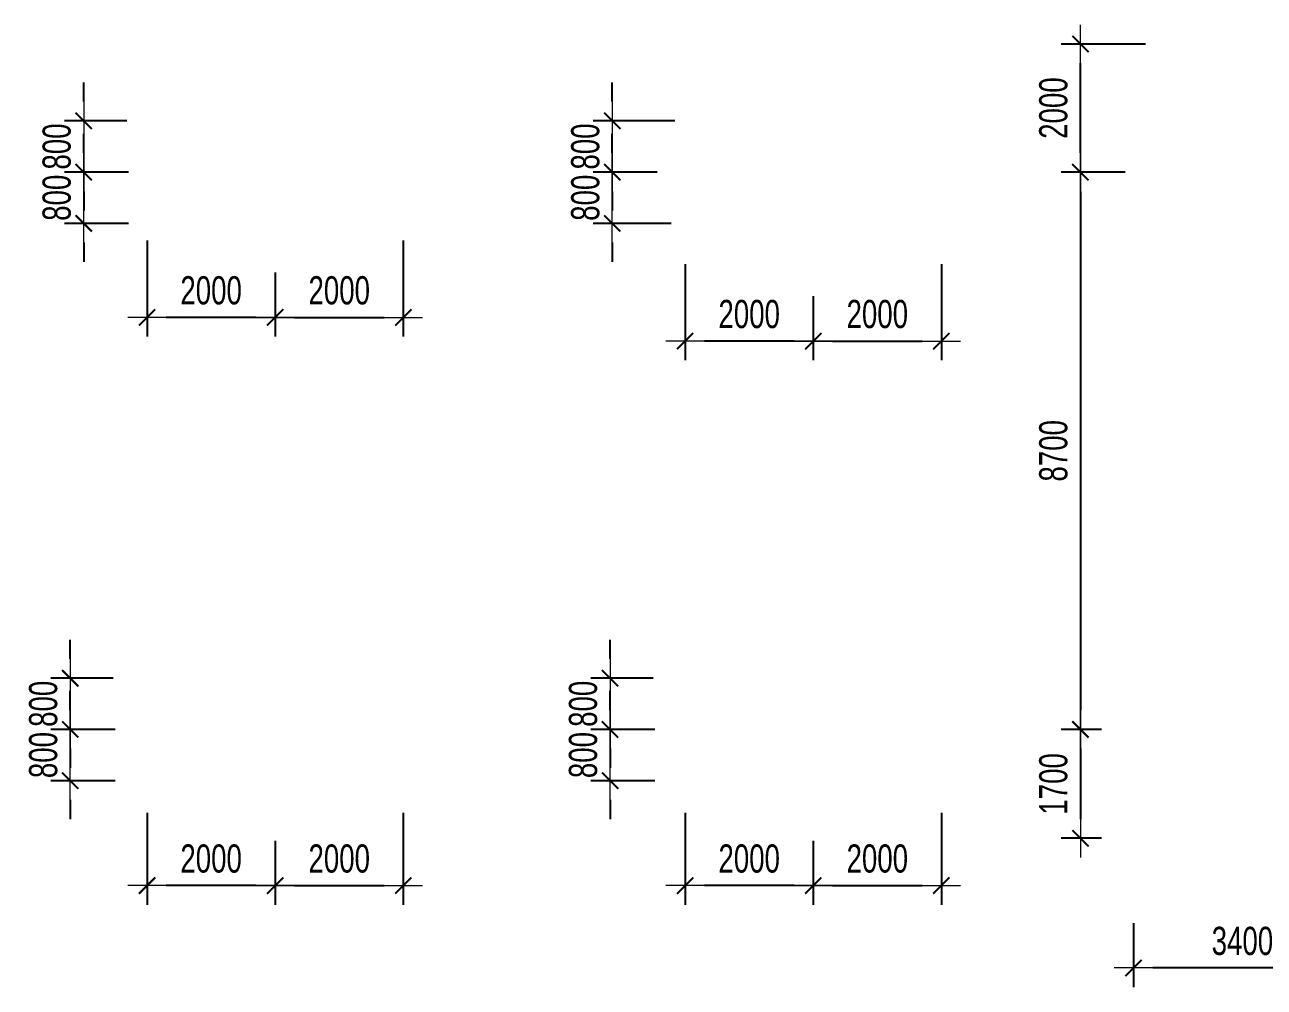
# Model space of a CAD drawing. Header units: millimetres. Extents: x -259680 to 389590, y -106473 to 139263.
# Drawn here: x 101891 to 121240, y 51976 to 67000 of the extents above; entities that cross this region are included whole.
import ezdxf

# ---------------------------------------------------------------- set-up
doc = ezdxf.new("R2010")
doc.units = ezdxf.units.MM
doc.layers.get('Defpoints').update_dxf_attribs({"color": 151, "lineweight": 9})
doc.layers.add('NDC_S_DIM', color=1, linetype='Continuous', lineweight=15)
doc.styles.add('NDC_DIM', font='', dxfattribs={"width": 0.75})
doc.styles.get('NDC_DIM').set_extended_font_data('Dotum')
doc.dimstyles.new('NDC_dim_200', dxfattribs={"dimscale": 200, "dimtxt": 2.2, "dimasz": 1.5, "dimexe": 1.5, "dimexo": 2.5, "dimgap": 1, "dimtad": 1, "dimdec": 0, "dimzin": 0, "dimdsep": 46, "dimtxsty": 'NDC_DIM', "dimblk": 'DIMMARK', "dimcen": 0.09, "dimdle": 1.2, "dimclrd": 1, "dimclre": 1, "dimclrt": 3, "dimadec": 0, "dimazin": 0, "dimtfac": 1, "dimtdec": 0, "dimtix": 1, "dimtofl": 0, "dimtmove": 0, "dimatfit": 3, "dimfxl": 6, "dimfxlon": 1, "dimtolj": 1, "dimtzin": 0, "dimarcsym": 0})

# ---------------------------------------------------------------- blocks, each defined once
blk = doc.blocks.new('DIMMARK')
at = {"layer": 'NDC_S_DIM', "color": 1}
blk.add_line((-1.5, 0), (1, 0), dxfattribs=at)
at = {"layer": 'NDC_S_DIM', "color": 2, "const_width": 0.1}
blk.add_lwpolyline([(-0.424, -0.424), (0.424, 0.424)], dxfattribs=at)
blk = doc.blocks.new('*D672')
at = {"layer": 'Defpoints', "color": 0, "ltscale": 100, "transparency": 16777216}
for p in [(107800, 55200), (105800, 54762), (107800, 53562)]:
    blk.add_point(p, dxfattribs=at)
at = {"layer": 'NDC_S_DIM', "color": 1, "lineweight": -2, "ltscale": 100, "transparency": 16777216}
for p, q in [((107800, 54700), (107800, 53262)), ((105800, 54262), (105800, 53262)), ((106100, 53562), (107500, 53562))]:
    blk.add_line(p, q, dxfattribs=at)
at = {"layer": 'NDC_S_DIM', "color": 1, "lineweight": -2, "ltscale": 100, "transparency": 16777216, "xscale": 300, "yscale": 300, "zscale": 300, "rotation": 180}
blk.add_blockref('DIMMARK', (105800, 53562), dxfattribs=at)
at = {"layer": 'NDC_S_DIM', "color": 1, "lineweight": -2, "ltscale": 100, "transparency": 16777216, "xscale": 300, "yscale": 300, "zscale": 300}
blk.add_blockref('DIMMARK', (107800, 53562), dxfattribs=at)
at = {"layer": 'NDC_S_DIM', "color": 3, "ltscale": 100, "transparency": 16777216, "insert": (106800, 53982), "char_height": 440, "attachment_point": 5, "style": 'NDC_DIM'}
blk.add_mtext('\\A1;2000', dxfattribs=at)
blk = doc.blocks.new('*D673')
at = {"layer": 'Defpoints', "color": 0, "ltscale": 100, "transparency": 16777216}
for p in [(103800, 55200), (105800, 54762), (103800, 53562)]:
    blk.add_point(p, dxfattribs=at)
at = {"layer": 'NDC_S_DIM', "color": 1, "lineweight": -2, "ltscale": 100, "transparency": 16777216}
for p, q in [((103800, 54700), (103800, 53262)), ((105800, 54262), (105800, 53262)), ((105500, 53562), (104100, 53562))]:
    blk.add_line(p, q, dxfattribs=at)
at = {"layer": 'NDC_S_DIM', "color": 1, "lineweight": -2, "ltscale": 100, "transparency": 16777216, "xscale": 300, "yscale": 300, "zscale": 300, "rotation": 180}
blk.add_blockref('DIMMARK', (103800, 53562), dxfattribs=at)
at = {"layer": 'NDC_S_DIM', "color": 1, "lineweight": -2, "ltscale": 100, "transparency": 16777216, "xscale": 300, "yscale": 300, "zscale": 300}
blk.add_blockref('DIMMARK', (105800, 53562), dxfattribs=at)
at = {"layer": 'NDC_S_DIM', "color": 3, "ltscale": 100, "transparency": 16777216, "insert": (104800, 53982), "char_height": 440, "attachment_point": 5, "style": 'NDC_DIM'}
blk.add_mtext('\\A1;2000', dxfattribs=at)
blk = doc.blocks.new('*D674')
at = {"layer": 'Defpoints', "color": 0, "ltscale": 100, "transparency": 16777216}
for p in [(103800, 56000), (102600, 55200), (103800, 55200)]:
    blk.add_point(p, dxfattribs=at)
at = {"layer": 'NDC_S_DIM', "color": 1, "lineweight": -2, "ltscale": 100, "transparency": 16777216}
for p, q in [((102600, 56300), (102600, 56600)), ((103300, 56000), (102300, 56000)), ((103300, 55200), (102300, 55200)), ((102600, 54900), (102600, 54600))]:
    blk.add_line(p, q, dxfattribs=at)
at = {"layer": 'NDC_S_DIM', "color": 1, "lineweight": -2, "ltscale": 100, "transparency": 16777216, "xscale": 300, "yscale": 300, "zscale": 300}
for p, rotation in [((102600, 56000), 270), ((102600, 55200), 90)]:
    blk.add_blockref('DIMMARK', p, dxfattribs=dict(at, rotation=rotation))
at = {"layer": 'NDC_S_DIM', "color": 3, "ltscale": 100, "transparency": 16777216, "insert": (102180, 55600), "char_height": 440, "attachment_point": 5, "rotation": 90, "style": 'NDC_DIM'}
blk.add_mtext('\\A1;800', dxfattribs=at)
blk = doc.blocks.new('*D675')
at = {"layer": 'Defpoints', "color": 0, "ltscale": 100, "transparency": 16777216}
for p in [(102600, 56800), (103772, 56800), (103800, 56000)]:
    blk.add_point(p, dxfattribs=at)
at = {"layer": 'NDC_S_DIM', "color": 1, "lineweight": -2, "ltscale": 100, "transparency": 16777216}
for p, q in [((102600, 57100), (102600, 57400)), ((103272, 56800), (102300, 56800)), ((103300, 56000), (102300, 56000)), ((102600, 55700), (102600, 55400))]:
    blk.add_line(p, q, dxfattribs=at)
at = {"layer": 'NDC_S_DIM', "color": 1, "lineweight": -2, "ltscale": 100, "transparency": 16777216, "xscale": 300, "yscale": 300, "zscale": 300}
for p, rotation in [((102600, 56800), 270), ((102600, 56000), 90)]:
    blk.add_blockref('DIMMARK', p, dxfattribs=dict(at, rotation=rotation))
at = {"layer": 'NDC_S_DIM', "color": 3, "ltscale": 100, "transparency": 16777216, "insert": (102180, 56400), "char_height": 440, "attachment_point": 5, "rotation": 90, "style": 'NDC_DIM'}
blk.add_mtext('\\A1;800', dxfattribs=at)
blk = doc.blocks.new('*D676')
at = {"layer": 'Defpoints', "color": 0, "ltscale": 100, "transparency": 16777216}
for p in [(116200, 55200), (114200, 54762), (116200, 53562)]:
    blk.add_point(p, dxfattribs=at)
at = {"layer": 'NDC_S_DIM', "color": 1, "lineweight": -2, "ltscale": 100, "transparency": 16777216}
for p, q in [((116200, 54700), (116200, 53262)), ((114200, 54262), (114200, 53262)), ((114500, 53562), (115900, 53562))]:
    blk.add_line(p, q, dxfattribs=at)
at = {"layer": 'NDC_S_DIM', "color": 1, "lineweight": -2, "ltscale": 100, "transparency": 16777216, "xscale": 300, "yscale": 300, "zscale": 300, "rotation": 180}
blk.add_blockref('DIMMARK', (114200, 53562), dxfattribs=at)
at = {"layer": 'NDC_S_DIM', "color": 1, "lineweight": -2, "ltscale": 100, "transparency": 16777216, "xscale": 300, "yscale": 300, "zscale": 300}
blk.add_blockref('DIMMARK', (116200, 53562), dxfattribs=at)
at = {"layer": 'NDC_S_DIM', "color": 3, "ltscale": 100, "transparency": 16777216, "insert": (115200, 53982), "char_height": 440, "attachment_point": 5, "style": 'NDC_DIM'}
blk.add_mtext('\\A1;2000', dxfattribs=at)
blk = doc.blocks.new('*D659')
at = {"layer": 'Defpoints', "color": 0, "ltscale": 100, "transparency": 16777216}
for p in [(112200, 55200), (114200, 54762), (112200, 53562)]:
    blk.add_point(p, dxfattribs=at)
at = {"layer": 'NDC_S_DIM', "color": 1, "lineweight": -2, "ltscale": 100, "transparency": 16777216}
for p, q in [((112200, 54700), (112200, 53262)), ((114200, 54262), (114200, 53262)), ((113900, 53562), (112500, 53562))]:
    blk.add_line(p, q, dxfattribs=at)
at = {"layer": 'NDC_S_DIM', "color": 1, "lineweight": -2, "ltscale": 100, "transparency": 16777216, "xscale": 300, "yscale": 300, "zscale": 300, "rotation": 180}
blk.add_blockref('DIMMARK', (112200, 53562), dxfattribs=at)
at = {"layer": 'NDC_S_DIM', "color": 1, "lineweight": -2, "ltscale": 100, "transparency": 16777216, "xscale": 300, "yscale": 300, "zscale": 300}
blk.add_blockref('DIMMARK', (114200, 53562), dxfattribs=at)
at = {"layer": 'NDC_S_DIM', "color": 3, "ltscale": 100, "transparency": 16777216, "insert": (113200, 53982), "char_height": 440, "attachment_point": 5, "style": 'NDC_DIM'}
blk.add_mtext('\\A1;2000', dxfattribs=at)
blk = doc.blocks.new('*D660')
at = {"layer": 'Defpoints', "color": 0, "ltscale": 100, "transparency": 16777216}
for p in [(112228, 56000), (111028, 55200), (112228, 55200)]:
    blk.add_point(p, dxfattribs=at)
at = {"layer": 'NDC_S_DIM', "color": 1, "lineweight": -2, "ltscale": 100, "transparency": 16777216}
for p, q in [((111028, 56300), (111028, 56600)), ((111728, 56000), (110728, 56000)), ((111728, 55200), (110728, 55200)), ((111028, 54900), (111028, 54600))]:
    blk.add_line(p, q, dxfattribs=at)
at = {"layer": 'NDC_S_DIM', "color": 1, "lineweight": -2, "ltscale": 100, "transparency": 16777216, "xscale": 300, "yscale": 300, "zscale": 300}
for p, rotation in [((111028, 56000), 270), ((111028, 55200), 90)]:
    blk.add_blockref('DIMMARK', p, dxfattribs=dict(at, rotation=rotation))
at = {"layer": 'NDC_S_DIM', "color": 3, "ltscale": 100, "transparency": 16777216, "insert": (110608, 55600), "char_height": 440, "attachment_point": 5, "rotation": 90, "style": 'NDC_DIM'}
blk.add_mtext('\\A1;800', dxfattribs=at)
blk = doc.blocks.new('*D661')
at = {"layer": 'Defpoints', "color": 0, "ltscale": 100, "transparency": 16777216}
for p in [(111028, 56800), (112200, 56800), (112228, 56000)]:
    blk.add_point(p, dxfattribs=at)
at = {"layer": 'NDC_S_DIM', "color": 1, "lineweight": -2, "ltscale": 100, "transparency": 16777216}
for p, q in [((111028, 57100), (111028, 57400)), ((111700, 56800), (110728, 56800)), ((111728, 56000), (110728, 56000)), ((111028, 55700), (111028, 55400))]:
    blk.add_line(p, q, dxfattribs=at)
at = {"layer": 'NDC_S_DIM', "color": 1, "lineweight": -2, "ltscale": 100, "transparency": 16777216, "xscale": 300, "yscale": 300, "zscale": 300}
for p, rotation in [((111028, 56800), 270), ((111028, 56000), 90)]:
    blk.add_blockref('DIMMARK', p, dxfattribs=dict(at, rotation=rotation))
at = {"layer": 'NDC_S_DIM', "color": 3, "ltscale": 100, "transparency": 16777216, "insert": (110608, 56400), "char_height": 440, "attachment_point": 5, "rotation": 90, "style": 'NDC_DIM'}
blk.add_mtext('\\A1;800', dxfattribs=at)
blk = doc.blocks.new('*D499')
at = {"layer": 'Defpoints', "color": 0, "ltscale": 100, "transparency": 16777216}
for p in [(107800, 64750), (105800, 63632), (107800, 62432)]:
    blk.add_point(p, dxfattribs=at)
at = {"layer": 'NDC_S_DIM', "color": 1, "lineweight": -2, "ltscale": 100, "transparency": 16777216}
for p, q in [((107800, 63632), (107800, 62132)), ((105800, 63132), (105800, 62132)), ((106100, 62432), (107500, 62432))]:
    blk.add_line(p, q, dxfattribs=at)
at = {"layer": 'NDC_S_DIM', "color": 1, "lineweight": -2, "ltscale": 100, "transparency": 16777216, "xscale": 300, "yscale": 300, "zscale": 300, "rotation": 180}
blk.add_blockref('DIMMARK', (105800, 62432), dxfattribs=at)
at = {"layer": 'NDC_S_DIM', "color": 1, "lineweight": -2, "ltscale": 100, "transparency": 16777216, "xscale": 300, "yscale": 300, "zscale": 300}
blk.add_blockref('DIMMARK', (107800, 62432), dxfattribs=at)
at = {"layer": 'NDC_S_DIM', "color": 3, "ltscale": 100, "transparency": 16777216, "insert": (106800, 62852), "char_height": 440, "attachment_point": 5, "style": 'NDC_DIM'}
blk.add_mtext('\\A1;2000', dxfattribs=at)
blk = doc.blocks.new('*D500')
at = {"layer": 'Defpoints', "color": 0, "ltscale": 100, "transparency": 16777216}
for p in [(103800, 64520), (105800, 63632), (103800, 62432)]:
    blk.add_point(p, dxfattribs=at)
at = {"layer": 'NDC_S_DIM', "color": 1, "lineweight": -2, "ltscale": 100, "transparency": 16777216}
for p, q in [((103800, 63632), (103800, 62132)), ((105800, 63132), (105800, 62132)), ((105500, 62432), (104100, 62432))]:
    blk.add_line(p, q, dxfattribs=at)
at = {"layer": 'NDC_S_DIM', "color": 1, "lineweight": -2, "ltscale": 100, "transparency": 16777216, "xscale": 300, "yscale": 300, "zscale": 300, "rotation": 180}
blk.add_blockref('DIMMARK', (103800, 62432), dxfattribs=at)
at = {"layer": 'NDC_S_DIM', "color": 1, "lineweight": -2, "ltscale": 100, "transparency": 16777216, "xscale": 300, "yscale": 300, "zscale": 300}
blk.add_blockref('DIMMARK', (105800, 62432), dxfattribs=at)
at = {"layer": 'NDC_S_DIM', "color": 3, "ltscale": 100, "transparency": 16777216, "insert": (104800, 62852), "char_height": 440, "attachment_point": 5, "style": 'NDC_DIM'}
blk.add_mtext('\\A1;2000', dxfattribs=at)
blk = doc.blocks.new('*D501')
at = {"layer": 'Defpoints', "color": 0, "ltscale": 100, "transparency": 16777216}
for p in [(104011, 64700), (102811, 63900), (104011, 63900)]:
    blk.add_point(p, dxfattribs=at)
at = {"layer": 'NDC_S_DIM', "color": 1, "lineweight": -2, "ltscale": 100, "transparency": 16777216}
for p, q in [((102811, 65000), (102811, 65300)), ((103511, 64700), (102511, 64700)), ((103511, 63900), (102511, 63900)), ((102811, 63600), (102811, 63300))]:
    blk.add_line(p, q, dxfattribs=at)
at = {"layer": 'NDC_S_DIM', "color": 1, "lineweight": -2, "ltscale": 100, "transparency": 16777216, "xscale": 300, "yscale": 300, "zscale": 300}
for p, rotation in [((102811, 64700), 270), ((102811, 63900), 90)]:
    blk.add_blockref('DIMMARK', p, dxfattribs=dict(at, rotation=rotation))
at = {"layer": 'NDC_S_DIM', "color": 3, "ltscale": 100, "transparency": 16777216, "insert": (102391, 64300), "char_height": 440, "attachment_point": 5, "rotation": 90, "style": 'NDC_DIM'}
blk.add_mtext('\\A1;800', dxfattribs=at)
blk = doc.blocks.new('*D502')
at = {"layer": 'Defpoints', "color": 0, "ltscale": 100, "transparency": 16777216}
for p in [(102811, 65500), (103982, 65500), (104011, 64700)]:
    blk.add_point(p, dxfattribs=at)
at = {"layer": 'NDC_S_DIM', "color": 1, "lineweight": -2, "ltscale": 100, "transparency": 16777216}
for p, q in [((102811, 65800), (102811, 66100)), ((103482, 65500), (102511, 65500)), ((103511, 64700), (102511, 64700)), ((102811, 64400), (102811, 64100))]:
    blk.add_line(p, q, dxfattribs=at)
at = {"layer": 'NDC_S_DIM', "color": 1, "lineweight": -2, "ltscale": 100, "transparency": 16777216, "xscale": 300, "yscale": 300, "zscale": 300}
for p, rotation in [((102811, 65500), 270), ((102811, 64700), 90)]:
    blk.add_blockref('DIMMARK', p, dxfattribs=dict(at, rotation=rotation))
at = {"layer": 'NDC_S_DIM', "color": 3, "ltscale": 100, "transparency": 16777216, "insert": (102391, 65100), "char_height": 440, "attachment_point": 5, "rotation": 90, "style": 'NDC_DIM'}
blk.add_mtext('\\A1;800', dxfattribs=at)
blk = doc.blocks.new('*D503')
at = {"layer": 'Defpoints', "color": 0, "ltscale": 100, "transparency": 16777216}
for p in [(116200, 64340), (114200, 63262), (116200, 62062)]:
    blk.add_point(p, dxfattribs=at)
at = {"layer": 'NDC_S_DIM', "color": 1, "lineweight": -2, "ltscale": 100, "transparency": 16777216}
for p, q in [((116200, 63262), (116200, 61762)), ((114200, 62762), (114200, 61762)), ((114500, 62062), (115900, 62062))]:
    blk.add_line(p, q, dxfattribs=at)
at = {"layer": 'NDC_S_DIM', "color": 1, "lineweight": -2, "ltscale": 100, "transparency": 16777216, "xscale": 300, "yscale": 300, "zscale": 300, "rotation": 180}
blk.add_blockref('DIMMARK', (114200, 62062), dxfattribs=at)
at = {"layer": 'NDC_S_DIM', "color": 1, "lineweight": -2, "ltscale": 100, "transparency": 16777216, "xscale": 300, "yscale": 300, "zscale": 300}
blk.add_blockref('DIMMARK', (116200, 62062), dxfattribs=at)
at = {"layer": 'NDC_S_DIM', "color": 3, "ltscale": 100, "transparency": 16777216, "insert": (115200, 62482), "char_height": 440, "attachment_point": 5, "style": 'NDC_DIM'}
blk.add_mtext('\\A1;2000', dxfattribs=at)
blk = doc.blocks.new('*D504')
at = {"layer": 'Defpoints', "color": 0, "ltscale": 100, "transparency": 16777216}
for p in [(112200, 64390), (114200, 63262), (112200, 62062)]:
    blk.add_point(p, dxfattribs=at)
at = {"layer": 'NDC_S_DIM', "color": 1, "lineweight": -2, "ltscale": 100, "transparency": 16777216}
for p, q in [((112200, 63262), (112200, 61762)), ((114200, 62762), (114200, 61762)), ((113900, 62062), (112500, 62062))]:
    blk.add_line(p, q, dxfattribs=at)
at = {"layer": 'NDC_S_DIM', "color": 1, "lineweight": -2, "ltscale": 100, "transparency": 16777216, "xscale": 300, "yscale": 300, "zscale": 300, "rotation": 180}
blk.add_blockref('DIMMARK', (112200, 62062), dxfattribs=at)
at = {"layer": 'NDC_S_DIM', "color": 1, "lineweight": -2, "ltscale": 100, "transparency": 16777216, "xscale": 300, "yscale": 300, "zscale": 300}
blk.add_blockref('DIMMARK', (114200, 62062), dxfattribs=at)
at = {"layer": 'NDC_S_DIM', "color": 3, "ltscale": 100, "transparency": 16777216, "insert": (113200, 62482), "char_height": 440, "attachment_point": 5, "style": 'NDC_DIM'}
blk.add_mtext('\\A1;2000', dxfattribs=at)
blk = doc.blocks.new('*D505')
at = {"layer": 'Defpoints', "color": 0, "ltscale": 100, "transparency": 16777216}
for p in [(112263, 64700), (111063, 63900), (112480, 63900)]:
    blk.add_point(p, dxfattribs=at)
at = {"layer": 'NDC_S_DIM', "color": 1, "lineweight": -2, "ltscale": 100, "transparency": 16777216}
for p, q in [((111063, 65000), (111063, 65300)), ((111763, 64700), (110763, 64700)), ((111980, 63900), (110763, 63900)), ((111063, 63600), (111063, 63300))]:
    blk.add_line(p, q, dxfattribs=at)
at = {"layer": 'NDC_S_DIM', "color": 1, "lineweight": -2, "ltscale": 100, "transparency": 16777216, "xscale": 300, "yscale": 300, "zscale": 300}
for p, rotation in [((111063, 64700), 270), ((111063, 63900), 90)]:
    blk.add_blockref('DIMMARK', p, dxfattribs=dict(at, rotation=rotation))
at = {"layer": 'NDC_S_DIM', "color": 3, "ltscale": 100, "transparency": 16777216, "insert": (110643, 64300), "char_height": 440, "attachment_point": 5, "rotation": 90, "style": 'NDC_DIM'}
blk.add_mtext('\\A1;800', dxfattribs=at)
blk = doc.blocks.new('*D506')
at = {"layer": 'Defpoints', "color": 0, "ltscale": 100, "transparency": 16777216}
for p in [(111063, 65500), (112540, 65500), (112263, 64700)]:
    blk.add_point(p, dxfattribs=at)
at = {"layer": 'NDC_S_DIM', "color": 1, "lineweight": -2, "ltscale": 100, "transparency": 16777216}
for p, q in [((111063, 65800), (111063, 66100)), ((112040, 65500), (110763, 65500)), ((111763, 64700), (110763, 64700)), ((111063, 64400), (111063, 64100))]:
    blk.add_line(p, q, dxfattribs=at)
at = {"layer": 'NDC_S_DIM', "color": 1, "lineweight": -2, "ltscale": 100, "transparency": 16777216, "xscale": 300, "yscale": 300, "zscale": 300}
for p, rotation in [((111063, 65500), 270), ((111063, 64700), 90)]:
    blk.add_blockref('DIMMARK', p, dxfattribs=dict(at, rotation=rotation))
at = {"layer": 'NDC_S_DIM', "color": 3, "ltscale": 100, "transparency": 16777216, "insert": (110643, 65100), "char_height": 440, "attachment_point": 5, "rotation": 90, "style": 'NDC_DIM'}
blk.add_mtext('\\A1;800', dxfattribs=at)
blk = doc.blocks.new('*D507')
at = {"layer": 'Defpoints', "color": 0, "ltscale": 100, "transparency": 16777216}
for p in [(118371, 66700), (119886, 66700), (119571, 64700)]:
    blk.add_point(p, dxfattribs=at)
at = {"layer": 'NDC_S_DIM', "color": 1, "lineweight": -2, "ltscale": 100, "transparency": 16777216}
for p, q in [((119386, 66700), (118071, 66700)), ((118371, 65000), (118371, 66400)), ((119071, 64700), (118071, 64700))]:
    blk.add_line(p, q, dxfattribs=at)
at = {"layer": 'NDC_S_DIM', "color": 1, "lineweight": -2, "ltscale": 100, "transparency": 16777216, "xscale": 300, "yscale": 300, "zscale": 300}
for p, rotation in [((118371, 66700), 90), ((118371, 64700), 270)]:
    blk.add_blockref('DIMMARK', p, dxfattribs=dict(at, rotation=rotation))
at = {"layer": 'NDC_S_DIM', "color": 3, "ltscale": 100, "transparency": 16777216, "insert": (117950, 65700), "char_height": 440, "attachment_point": 5, "rotation": 90, "style": 'NDC_DIM'}
blk.add_mtext('\\A1;2000', dxfattribs=at)
blk = doc.blocks.new('*D478')
at = {"layer": 'Defpoints', "color": 0, "ltscale": 100, "transparency": 16777216}
for p in [(119200, 53476), (122600, 53476), (119200, 52276)]:
    blk.add_point(p, dxfattribs=at)
at = {"layer": 'NDC_S_DIM', "color": 1, "lineweight": -2, "ltscale": 100, "transparency": 16777216}
for p, q in [((119200, 52976), (119200, 51976)), ((122600, 52976), (122600, 51976)), ((122300, 52276), (119500, 52276))]:
    blk.add_line(p, q, dxfattribs=at)
at = {"layer": 'NDC_S_DIM', "color": 1, "lineweight": -2, "ltscale": 100, "transparency": 16777216, "xscale": 300, "yscale": 300, "zscale": 300, "rotation": 180}
blk.add_blockref('DIMMARK', (119200, 52276), dxfattribs=at)
at = {"layer": 'NDC_S_DIM', "color": 1, "lineweight": -2, "ltscale": 100, "transparency": 16777216, "xscale": 300, "yscale": 300, "zscale": 300}
blk.add_blockref('DIMMARK', (122600, 52276), dxfattribs=at)
at = {"layer": 'NDC_S_DIM', "color": 3, "ltscale": 100, "transparency": 16777216, "insert": (120900, 52696), "char_height": 440, "attachment_point": 5, "style": 'NDC_DIM'}
blk.add_mtext('\\A1;3400', dxfattribs=at)
blk = doc.blocks.new('*D1036')
at = {"layer": 'Defpoints', "color": 0, "ltscale": 100, "transparency": 16777216}
for p in [(119200, 64700), (118371, 56000), (119200, 56000)]:
    blk.add_point(p, dxfattribs=at)
at = {"layer": 'NDC_S_DIM', "color": 1, "lineweight": -2, "ltscale": 100, "transparency": 16777216}
for p, q in [((118700, 64700), (118071, 64700)), ((118371, 64400), (118371, 56300)), ((118700, 56000), (118071, 56000))]:
    blk.add_line(p, q, dxfattribs=at)
at = {"layer": 'NDC_S_DIM', "color": 1, "lineweight": -2, "ltscale": 100, "transparency": 16777216, "xscale": 300, "yscale": 300, "zscale": 300}
for p, rotation in [((118371, 64700), 90), ((118371, 56000), 270)]:
    blk.add_blockref('DIMMARK', p, dxfattribs=dict(at, rotation=rotation))
at = {"layer": 'NDC_S_DIM', "color": 3, "ltscale": 100, "transparency": 16777216, "insert": (117950, 60350), "char_height": 440, "attachment_point": 5, "rotation": 90, "style": 'NDC_DIM'}
blk.add_mtext('\\A1;8700', dxfattribs=at)
blk = doc.blocks.new('*D1037')
at = {"layer": 'Defpoints', "color": 0, "ltscale": 100, "transparency": 16777216}
for p in [(119200, 56000), (118371, 54300), (119200, 54300)]:
    blk.add_point(p, dxfattribs=at)
at = {"layer": 'NDC_S_DIM', "color": 1, "lineweight": -2, "ltscale": 100, "transparency": 16777216}
for p, q in [((118700, 56000), (118071, 56000)), ((118371, 55700), (118371, 54600)), ((118700, 54300), (118071, 54300))]:
    blk.add_line(p, q, dxfattribs=at)
at = {"layer": 'NDC_S_DIM', "color": 1, "lineweight": -2, "ltscale": 100, "transparency": 16777216, "xscale": 300, "yscale": 300, "zscale": 300}
for p, rotation in [((118371, 56000), 90), ((118371, 54300), 270)]:
    blk.add_blockref('DIMMARK', p, dxfattribs=dict(at, rotation=rotation))
at = {"layer": 'NDC_S_DIM', "color": 3, "ltscale": 100, "transparency": 16777216, "insert": (117950, 55150), "char_height": 440, "attachment_point": 5, "rotation": 90, "style": 'NDC_DIM'}
blk.add_mtext('\\A1;1700', dxfattribs=at)

msp = doc.modelspace()

# ---------------------------------------------------------------- dimensions: what is measured, and where the dimension line sits
at = {"layer": 'NDC_S_DIM', "ltscale": 100}
for base, p1, p2, angle, picture, middle in [((118370.7, 66700), (119570.7, 64700), (119886.3, 66700), 90, '*D507', (117950.4, 65700)), ((102810.9, 65500), (104010.9, 64700), (103982.4, 65500), 90, '*D502', (102390.6, 65100)), ((111063.3, 65500), (112263.3, 64700), (112540, 65500), 90, '*D506', (110643, 65100)), ((118370.7, 56000), (119200, 64700), (119200, 56000), 90, '*D1036', (117950.4, 60350)), ((103800, 62431.7), (105800, 63631.7), (103800, 64520), 180, '*D500', (104800, 62852)), ((112200, 62061.7), (114200, 63261.7), (112200, 64390), 180, '*D504', (113200, 62482)), ((102600, 56800), (103800, 56000), (103771.6, 56800), 90, '*D675', (102179.7, 56400)), ((111028.4, 56800), (112228.4, 56000), (112200, 56800), 90, '*D661', (110608.1, 56400)), ((102600, 55200), (103800, 56000), (103800, 55200), 270, '*D674', (102179.7, 55600)), ((111028.4, 55200), (112228.4, 56000), (112228.4, 55200), 270, '*D660', (110608.1, 55600)), ((118370.7, 54300), (119200, 56000), (119200, 54300), 90, '*D1037', (117950.4, 55150)), ((103800, 53561.7), (105800, 54761.7), (103800, 55200), 180, '*D673', (104800, 53982)), ((112200, 53561.7), (114200, 54761.7), (112200, 55200), 180, '*D659', (113200, 53982)), ((119200, 52275.9), (122600, 53475.9), (119200, 53475.9), 180, '*D478', (120900, 52696.2))]:
    dim = msp.add_linear_dim(base=base, p1=p1, p2=p2, angle=angle, dimstyle='NDC_dim_200', dxfattribs=at)
    dim.commit()
    dim.dimension.update_dxf_attribs({"geometry": picture, "text_midpoint": middle})
for base, p1, p2, picture, middle in [((102810.9, 63900), (104010.9, 64700), (104010.9, 63900), '*D501', (102810.9, 64300)), ((111063.3, 63900), (112263.3, 64700), (112480, 63900), '*D505', (111063.3, 64300))]:
    dim = msp.add_linear_dim(base=base, p1=p1, p2=p2, angle=270, dimstyle='NDC_dim_200', dxfattribs=at)
    dim.commit()
    dim.dimension.update_dxf_attribs({"geometry": picture, "text_midpoint": middle, "dimtype": 160})
for base, p1, p2, picture, middle in [((107800, 62431.7), (105800, 63631.7), (107800, 64750), '*D499', (106800, 62852)), ((116200, 62061.7), (114200, 63261.7), (116200, 64340), '*D503', (115200, 62482)), ((107800, 53561.7), (105800, 54761.7), (107800, 55200), '*D672', (106800, 53982)), ((116200, 53561.7), (114200, 54761.7), (116200, 55200), '*D676', (115200, 53982))]:
    dim = msp.add_linear_dim(base=base, p1=p1, p2=p2, dimstyle='NDC_dim_200', dxfattribs=at)
    dim.commit()
    dim.dimension.update_dxf_attribs({"geometry": picture, "text_midpoint": middle})

doc.saveas('drawing.dxf')
